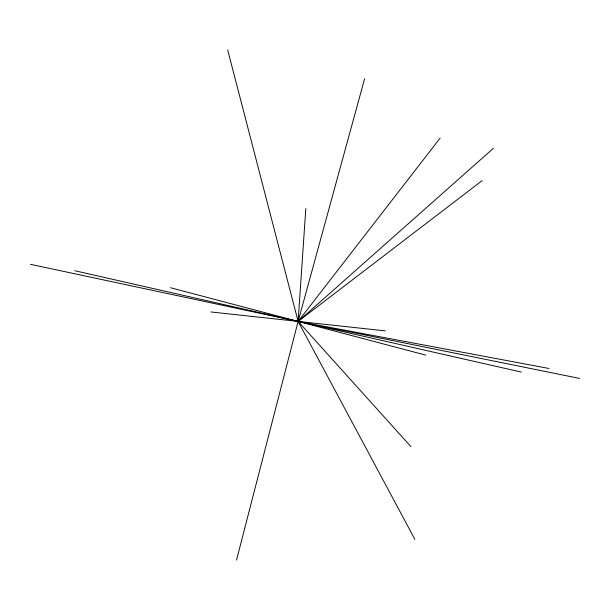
<?xml version="1.0" encoding="UTF-8"?>
<svg xmlns="http://www.w3.org/2000/svg" width="610" height="610" viewBox="0 0 610 610"><rect width="100%" height="100%" fill="white"/><g stroke="black" fill="none" stroke-linecap="round" stroke-linejoin="round"><path stroke-width="0.91" d="M305.808 208.612L298.122 321.424L236.527 560.056M364.612 78.743L298.122 321.424L414.884 539.37M440.138 138.089L298.122 321.424L30.5 264.328M493.421 148.283L298.122 321.424L410.881 446.566M482.174 180.59L298.122 321.424L227.69 49.944M210.93 311.962L385.314 330.879M549.008 368.478L298.122 321.424L579.5 378.398M74.87 270.748L521.375 372.092M170.541 287.737L425.704 355.104"/></g></svg>
